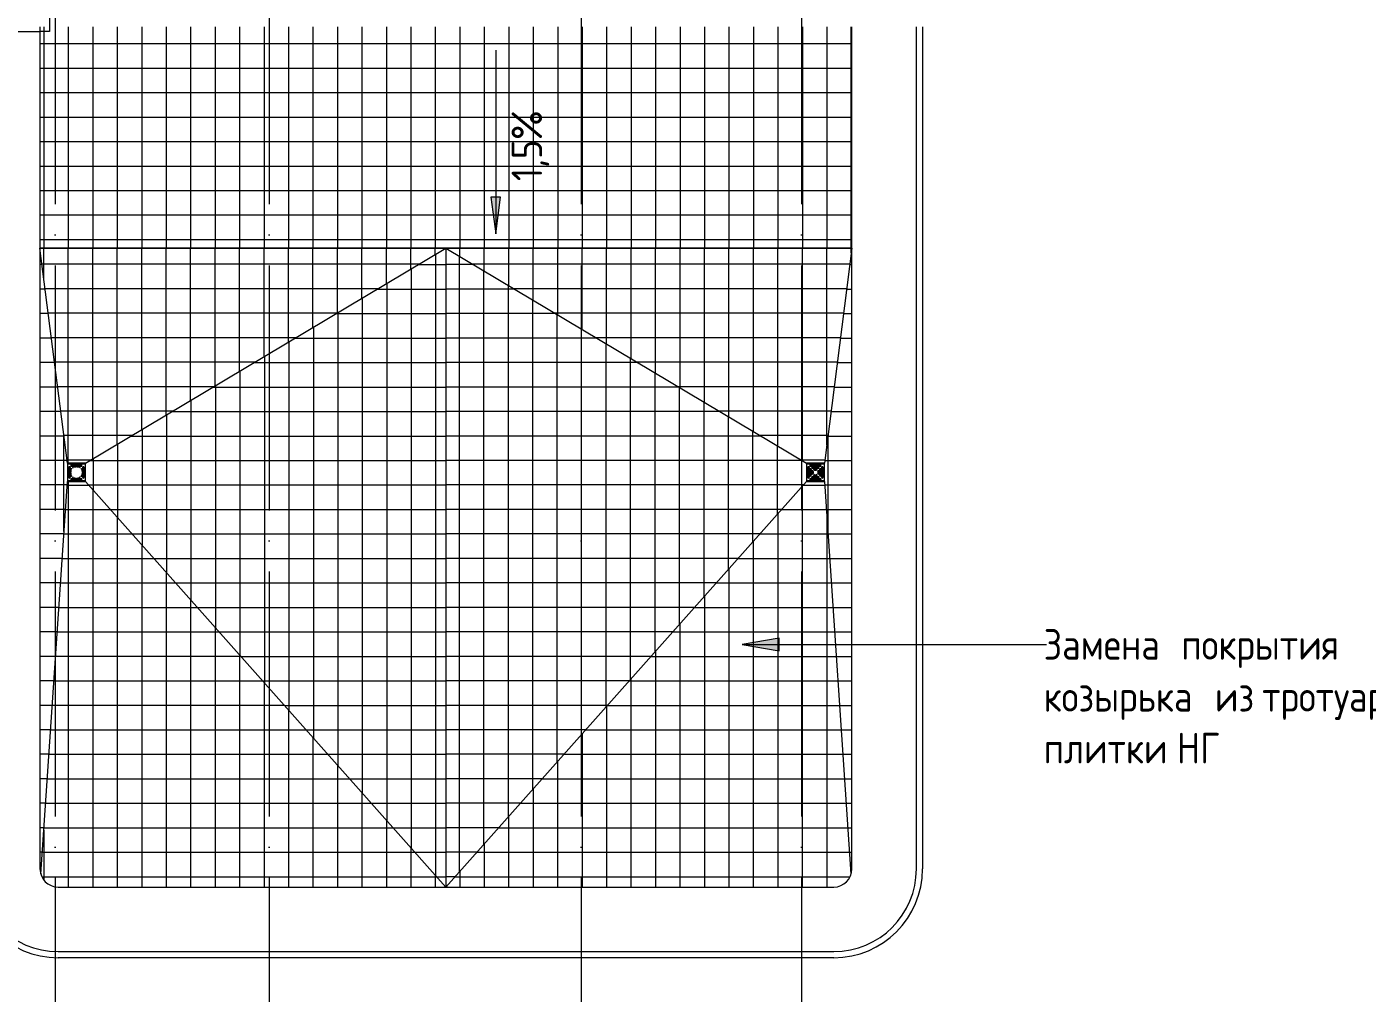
# Model space of a CAD drawing. Header units: millimetres. Extents: x -88595 to 880822, y -1054509 to -148035.
# Drawn here: x 295883 to 306838, y -291447 to -283554 of the extents above; entities that cross this region are included whole.
import ezdxf

# ---------------------------------------------------------------- set-up
doc = ezdxf.new("R2010")
doc.units = ezdxf.units.MM
doc.linetypes.add('ADSK_Линия сетки', pattern=[25, 20, -2.5, 0, -2.5])
for name, color, linetype, lineweight in [('Аннотация', 7, 'Continuous', 20), ('Крыша', 7, 'Continuous', 9), ('Крыша штриховка', 7, 'Continuous', 9), ('Марки', 7, 'Continuous', 20), ('Оборудование', 7, 'Continuous', 18), ('Оси', 7, 'Continuous', 9), ('Размеры', 7, 'Continuous', 9), ('Стены внутренние', 7, 'Continuous', 18)]:
    doc.layers.add(name, color=color, linetype=linetype, lineweight=lineweight)
doc.styles.add('GOST Common_2', font='GOST_Common.ttf', dxfattribs={"width": 0.9, "height": 350})

# ---------------------------------------------------------------- blocks, each defined once
blk = doc.blocks.new('$0$ADSK_M_Трубы - Диаметр_8-160846-В_Координация_2 этаж ОВ3')
at = {"layer": 'Марки'}
blk.add_line((0, 0), (8, 0), dxfattribs=at)
blk = doc.blocks.new('2 этаж')
at = {"layer": 'Аннотация', "lineweight": 9}
blk.add_hatch(color=256, dxfattribs=at).paths.add_polyline_path([(331065, 639210), (331365, 639157), (331365, 639262)])
at = {"layer": 'Размеры'}
blk.add_hatch(color=256, dxfattribs=at).paths.add_polyline_path([(329050, 642563), (329090, 642863), (329011, 642863)])
at = {"layer": 'Аннотация', "lineweight": 9}
for p, q in [((331365, 639262), (331065, 639210)), ((331365, 639157), (331365, 639262)), ((331065, 639210), (331365, 639157)), ((331065, 639210), (333551, 639210))]:
    blk.add_line(p, q, dxfattribs=at)
at = {"layer": 'Крыша'}
for p, q in [((331953, 644255), (331953, 642447)), ((331953, 642447), (325325, 642445)), ((325325, 642446), (331961, 642446)), ((325549, 640689), (325325, 642445)), ((325697, 640689), (328643, 642446)), ((328643, 642446), (328643, 637228)), ((328643, 642446), (331589, 640689)), ((331961, 642446), (331737, 640689)), ((325332, 637333), (325549, 640541)), ((325697, 640541), (328643, 637228)), ((328643, 637228), (325697, 640541)), ((328643, 637228), (331589, 640541)), ((331589, 640541), (328643, 637228)), ((331737, 640541), (331953, 637333))]:
    blk.add_line(p, q, dxfattribs=at)
at = {"layer": 'Крыша штриховка', "linetype": 'Continuous'}
for p, q in [((325356, 644255), (325356, 642445)), ((325556, 644255), (325556, 642445)), ((325756, 644255), (325756, 642445)), ((325956, 644255), (325956, 642445)), ((326156, 644255), (326156, 642445)), ((326356, 644255), (326356, 642445)), ((326556, 644255), (326556, 642445)), ((326756, 644255), (326756, 642445)), ((326956, 644255), (326956, 642446)), ((327156, 644255), (327156, 642446)), ((327356, 644255), (327356, 642446)), ((327556, 644255), (327556, 642446)), ((327756, 644255), (327756, 642446)), ((327956, 644255), (327956, 642446)), ((328156, 644255), (328156, 642446)), ((328356, 644255), (328356, 642446)), ((328556, 644255), (328556, 642446)), ((328756, 644255), (328756, 642446)), ((328956, 644255), (328956, 642446)), ((329156, 644255), (329156, 642446)), ((329356, 644255), (329356, 642446)), ((329556, 644255), (329556, 642446)), ((329756, 644255), (329756, 642446)), ((329956, 644255), (329956, 642446)), ((330156, 644255), (330156, 642446)), ((330356, 644255), (330356, 642447)), ((330556, 644255), (330556, 642447)), ((330756, 644255), (330756, 642447)), ((330956, 644255), (330956, 642447)), ((331156, 644255), (331156, 642447)), ((331356, 644255), (331356, 642447)), ((331556, 644255), (331556, 642447)), ((331756, 644255), (331756, 642447)), ((331953, 644114), (325325, 644114)), ((331953, 643914), (325325, 643914)), ((331953, 643714), (325325, 643714)), ((331953, 643514), (325325, 643514)), ((331953, 643314), (325325, 643314)), ((331953, 643114), (325325, 643114)), ((331953, 642915), (325325, 642915)), ((331953, 642715), (325325, 642715)), ((331953, 642515), (325325, 642515)), ((325356, 642200), (325356, 642446)), ((325556, 640689), (325556, 642446)), ((325756, 640724), (325756, 642446)), ((325956, 640843), (325956, 642446)), ((326156, 640963), (326156, 642446)), ((326356, 641082), (326356, 642446)), ((326556, 641201), (326556, 642446)), ((326756, 641321), (326756, 642446)), ((326956, 641440), (326956, 642446)), ((327156, 641559), (327156, 642446)), ((327356, 641678), (327356, 642446)), ((327556, 641798), (327556, 642446)), ((327756, 641917), (327756, 642446)), ((327956, 642036), (327956, 642446)), ((328156, 642156), (328156, 642446)), ((328356, 642275), (328356, 642446)), ((328556, 642394), (328556, 642446)), ((328756, 642379), (328756, 642446)), ((328956, 642259), (328956, 642446)), ((329156, 642140), (329156, 642446)), ((329356, 642021), (329356, 642446)), ((329556, 641901), (329556, 642446)), ((329756, 641782), (329756, 642446)), ((329956, 641663), (329956, 642446)), ((330156, 641543), (330156, 642446)), ((330356, 641424), (330356, 642446)), ((330556, 641305), (330556, 642446)), ((330756, 641185), (330756, 642446)), ((330956, 641066), (330956, 642446)), ((331156, 640947), (331156, 642446)), ((331356, 640827), (331356, 642446)), ((331556, 640708), (331556, 642446)), ((331756, 640838), (331756, 642446)), ((331956, 642408), (331956, 642446)), ((325341, 642312), (325325, 642312)), ((325341, 642317), (328426, 642317)), ((328418, 642312), (328643, 642312)), ((328558, 642396), (328558, 637322)), ((328866, 642312), (328643, 642312)), ((328753, 637352), (328753, 642380)), ((328859, 642317), (331944, 642317)), ((331943, 642312), (331961, 642312)), ((328359, 642277), (328359, 637547)), ((328953, 637577), (328953, 642261)), ((325367, 642112), (325325, 642112)), ((325366, 642117), (328091, 642117)), ((328083, 642112), (328643, 642112)), ((328159, 642157), (328159, 637772)), ((329202, 642112), (328643, 642112)), ((329153, 637801), (329153, 642141)), ((329194, 642117), (331919, 642117)), ((331918, 642112), (331961, 642112)), ((327959, 642038), (327959, 637997)), ((329353, 638026), (329353, 642022)), ((325392, 641912), (325325, 641912)), ((325392, 641917), (327756, 641917)), ((327747, 641912), (328643, 641912)), ((327759, 641919), (327759, 638222)), ((329537, 641912), (328643, 641912)), ((329529, 641917), (331893, 641917)), ((329553, 638251), (329553, 641903)), ((331892, 641912), (331961, 641912)), ((327559, 641799), (327559, 638447)), ((329752, 638476), (329752, 641784)), ((325418, 641712), (325325, 641712)), ((325417, 641717), (327421, 641717)), ((327359, 641680), (327359, 638672)), ((327412, 641712), (328643, 641712)), ((329872, 641712), (328643, 641712)), ((329864, 641717), (331868, 641717)), ((329952, 638701), (329952, 641664)), ((331867, 641712), (331961, 641712)), ((327159, 641561), (327159, 638896)), ((330152, 638926), (330152, 641545)), ((325443, 641512), (325325, 641512)), ((325443, 641517), (327086, 641517)), ((326959, 641442), (326959, 639121)), ((327077, 641512), (328643, 641512)), ((330208, 641512), (328643, 641512)), ((330199, 641517), (331842, 641517)), ((330352, 639151), (330352, 641426)), ((331841, 641512), (331961, 641512)), ((325469, 641312), (325325, 641312)), ((325468, 641317), (326751, 641317)), ((326742, 641312), (328643, 641312)), ((326759, 641322), (326759, 639346)), ((330543, 641312), (328643, 641312)), ((330534, 641317), (331817, 641317)), ((331816, 641312), (331961, 641312)), ((326559, 641203), (326559, 639571)), ((330552, 639375), (330552, 641306)), ((325494, 641112), (325325, 641112)), ((325494, 641117), (326416, 641117)), ((326406, 641112), (328643, 641112)), ((330878, 641112), (328643, 641112)), ((330752, 639600), (330752, 641187)), ((330869, 641117), (331791, 641117)), ((331790, 641112), (331961, 641112)), ((326359, 641084), (326359, 639796)), ((330952, 639825), (330952, 641068)), ((325520, 640912), (325325, 640912)), ((325519, 640918), (326080, 640918)), ((325521, 640133), (325521, 640904)), ((326071, 640912), (328643, 640912)), ((326159, 640964), (326159, 640021)), ((331214, 640912), (328643, 640912)), ((331152, 640050), (331152, 640949)), ((331205, 640918), (331766, 640918)), ((331764, 640904), (331764, 640133)), ((331765, 640912), (331961, 640912)), ((325959, 640845), (325959, 640245)), ((331352, 640275), (331352, 640829)), ((325546, 640712), (325325, 640712)), ((325545, 640718), (325745, 640718)), ((325736, 640712), (328643, 640712)), ((325759, 640726), (325759, 640470)), ((331549, 640712), (328643, 640712)), ((331540, 640718), (331740, 640718)), ((331552, 640500), (331552, 640710)), ((331739, 640712), (331961, 640712)), ((325547, 640512), (325325, 640512)), ((325724, 640509), (325546, 640509)), ((325556, 640541), (325556, 637228)), ((325722, 640512), (328643, 640512)), ((325756, 640474), (325756, 637228)), ((331563, 640512), (328643, 640512)), ((331555, 640503), (331555, 637228)), ((331739, 640509), (331561, 640509)), ((331738, 640512), (331961, 640512)), ((325533, 640312), (325325, 640312)), ((325902, 640309), (325533, 640309)), ((325900, 640312), (328643, 640312)), ((325956, 640249), (325956, 637228)), ((331385, 640312), (328643, 640312)), ((331355, 640278), (331355, 637228)), ((331752, 640309), (331383, 640309)), ((331752, 640312), (331961, 640312)), ((331755, 640261), (331755, 637228)), ((325520, 640112), (325325, 640112)), ((326080, 640109), (325519, 640109)), ((326078, 640112), (328643, 640112)), ((331207, 640112), (328643, 640112)), ((331766, 640109), (331205, 640109)), ((331765, 640112), (331961, 640112)), ((326156, 640024), (326156, 637228)), ((331155, 640054), (331155, 637228)), ((325506, 639912), (325325, 639912)), ((326258, 639909), (325506, 639909)), ((326255, 639912), (328643, 639912)), ((331030, 639912), (328643, 639912)), ((331779, 639909), (331027, 639909)), ((331779, 639912), (331961, 639912)), ((326356, 639799), (326356, 637228)), ((330955, 639829), (330955, 637228)), ((325492, 639712), (325325, 639712)), ((326436, 639709), (325492, 639709)), ((326433, 639712), (328643, 639712)), ((330852, 639712), (328643, 639712)), ((331793, 639709), (330849, 639709)), ((331793, 639712), (331961, 639712)), ((326556, 639574), (326556, 637228)), ((330755, 639604), (330755, 637228)), ((325479, 639512), (325325, 639512)), ((326613, 639509), (325479, 639509)), ((326611, 639512), (328643, 639512)), ((330674, 639512), (328643, 639512)), ((331806, 639509), (330672, 639509)), ((331806, 639512), (331961, 639512)), ((326756, 639349), (326756, 637228)), ((330555, 639379), (330555, 637228)), ((325465, 639312), (325325, 639312)), ((326791, 639309), (325465, 639309)), ((326789, 639312), (328643, 639312)), ((330496, 639312), (328643, 639312)), ((331820, 639309), (330494, 639309)), ((331820, 639312), (331961, 639312)), ((326956, 639124), (326956, 637228)), ((330355, 639154), (330355, 637228)), ((325452, 639112), (325325, 639112)), ((326969, 639110), (325452, 639110)), ((326967, 639112), (328643, 639112)), ((330318, 639112), (328643, 639112)), ((331833, 639109), (330316, 639109)), ((331833, 639112), (331961, 639112)), ((325438, 638912), (325325, 638912)), ((327147, 638910), (325438, 638910)), ((327145, 638912), (328643, 638912)), ((327156, 638899), (327156, 637228)), ((330140, 638912), (328643, 638912)), ((331847, 638909), (330138, 638909)), ((330155, 638929), (330155, 637228)), ((331847, 638912), (331961, 638912)), ((325425, 638712), (325325, 638712)), ((327325, 638710), (325425, 638710)), ((327323, 638712), (328643, 638712)), ((329962, 638712), (328643, 638712)), ((329955, 638704), (329955, 637228)), ((331860, 638709), (329960, 638709)), ((331860, 638712), (331961, 638712)), ((327356, 638675), (327356, 637228)), ((325411, 638512), (325325, 638512)), ((327503, 638510), (325411, 638510)), ((327501, 638512), (328643, 638512)), ((329784, 638512), (328643, 638512)), ((329755, 638479), (329755, 637228)), ((331874, 638510), (329782, 638510)), ((331874, 638512), (331961, 638512)), ((327556, 638450), (327556, 637228)), ((325398, 638312), (325325, 638312)), ((327681, 638310), (325398, 638310)), ((327678, 638312), (328643, 638312)), ((329607, 638312), (328643, 638312)), ((329555, 638254), (329555, 637228)), ((331887, 638310), (329604, 638310)), ((331887, 638312), (331961, 638312)), ((327756, 638225), (327756, 637228)), ((325384, 638112), (325325, 638112)), ((327858, 638110), (325384, 638110)), ((327856, 638112), (328643, 638112)), ((329429, 638112), (328643, 638112)), ((329355, 638030), (329355, 637228)), ((331901, 638110), (329427, 638110)), ((331901, 638112), (331961, 638112)), ((327956, 638000), (327956, 637228)), ((325371, 637912), (325325, 637912)), ((328036, 637910), (325371, 637910)), ((328034, 637912), (328643, 637912)), ((329251, 637912), (328643, 637912)), ((329155, 637805), (329155, 637228)), ((331914, 637910), (329249, 637910)), ((331914, 637912), (331961, 637912)), ((325357, 637712), (325325, 637712)), ((328214, 637710), (325357, 637710)), ((328156, 637775), (328156, 637228)), ((328212, 637712), (328643, 637712)), ((329073, 637712), (328643, 637712)), ((331928, 637710), (329071, 637710)), ((331928, 637712), (331961, 637712)), ((325356, 637692), (325356, 637287)), ((325344, 637512), (325325, 637512)), ((328392, 637510), (325344, 637510)), ((328356, 637550), (328356, 637228)), ((328390, 637512), (328643, 637512)), ((328895, 637512), (328643, 637512)), ((331941, 637510), (328893, 637510)), ((328955, 637580), (328955, 637228)), ((331941, 637512), (331961, 637512)), ((328570, 637310), (325341, 637310)), ((328556, 637325), (328556, 637228)), ((328568, 637312), (328643, 637312)), ((328717, 637312), (328643, 637312)), ((331944, 637310), (328715, 637310)), ((328755, 637355), (328755, 637228))]:
    blk.add_line(p, q, dxfattribs=at)
at = {"layer": 'Оборудование'}
for p, q in [((325697, 640689), (325549, 640689)), ((325549, 640689), (325549, 640541)), ((325553, 640545), (325553, 640685)), ((325553, 640685), (325693, 640685)), ((325560, 640655), (325560, 640575)), ((325562, 640655), (325562, 640575)), ((325570, 640655), (325570, 640575)), ((325572, 640655), (325572, 640575)), ((325582, 640677), (325662, 640677)), ((325582, 640675), (325662, 640675)), ((325582, 640667), (325662, 640667)), ((325582, 640665), (325662, 640665)), ((325598, 640661), (325620, 640661)), ((325598, 640659), (325611, 640659)), ((325625, 640661), (325646, 640661)), ((325634, 640659), (325646, 640659)), ((325673, 640655), (325673, 640575)), ((325675, 640655), (325675, 640575)), ((325683, 640655), (325683, 640575)), ((325685, 640655), (325685, 640575)), ((325693, 640685), (325693, 640545)), ((325697, 640541), (325697, 640689)), ((331737, 640689), (331589, 640689)), ((331589, 640689), (331589, 640541)), ((331593, 640545), (331593, 640685)), ((331593, 640685), (331733, 640685)), ((331600, 640655), (331600, 640575)), ((331602, 640655), (331602, 640575)), ((331610, 640655), (331610, 640575)), ((331612, 640655), (331612, 640575)), ((331622, 640677), (331702, 640677)), ((331622, 640675), (331702, 640675)), ((331622, 640667), (331702, 640667)), ((331622, 640665), (331702, 640665)), ((331638, 640661), (331686, 640661)), ((331638, 640659), (331686, 640659)), ((331713, 640655), (331713, 640575)), ((331715, 640655), (331715, 640575)), ((331723, 640655), (331723, 640575)), ((331725, 640655), (331725, 640575)), ((331733, 640685), (331733, 640545)), ((331737, 640541), (331737, 640689)), ((325693, 640545), (325553, 640545)), ((325576, 640639), (325576, 640617)), ((325576, 640612), (325576, 640591)), ((325578, 640639), (325578, 640626)), ((325578, 640603), (325578, 640591)), ((325582, 640564), (325662, 640564)), ((325582, 640562), (325662, 640562)), ((325582, 640554), (325662, 640554)), ((325582, 640552), (325662, 640552)), ((325598, 640570), (325611, 640570)), ((325598, 640568), (325620, 640568)), ((325625, 640568), (325646, 640568)), ((325634, 640570), (325646, 640570)), ((325667, 640639), (325667, 640626)), ((325667, 640603), (325667, 640591)), ((325669, 640639), (325669, 640617)), ((325669, 640612), (325669, 640591)), ((331733, 640545), (331593, 640545)), ((331616, 640639), (331616, 640591)), ((331618, 640639), (331618, 640591)), ((331622, 640564), (331702, 640564)), ((331622, 640562), (331702, 640562)), ((331622, 640554), (331702, 640554)), ((331622, 640552), (331702, 640552)), ((331626, 640639), (331626, 640591)), ((331628, 640639), (331628, 640591)), ((331632, 640623), (331632, 640607)), ((331634, 640623), (331634, 640607)), ((331638, 640651), (331686, 640651)), ((331638, 640649), (331686, 640649)), ((331638, 640580), (331686, 640580)), ((331638, 640578), (331686, 640578)), ((331638, 640570), (331686, 640570)), ((331638, 640568), (331686, 640568)), ((331642, 640623), (331642, 640607)), ((331644, 640623), (331644, 640607)), ((331654, 640645), (331670, 640645)), ((331654, 640643), (331670, 640643)), ((331654, 640635), (331670, 640635)), ((331654, 640633), (331670, 640633)), ((331654, 640596), (331670, 640596)), ((331654, 640594), (331670, 640594)), ((331654, 640586), (331670, 640586)), ((331654, 640584), (331670, 640584)), ((331681, 640623), (331681, 640607)), ((331683, 640623), (331683, 640607)), ((331691, 640623), (331691, 640607)), ((331693, 640623), (331693, 640607)), ((331697, 640639), (331697, 640591)), ((331699, 640639), (331699, 640591)), ((331707, 640639), (331707, 640591)), ((331709, 640639), (331709, 640591)), ((325549, 640541), (325697, 640541)), ((331589, 640541), (331737, 640541))]:
    blk.add_line(p, q, dxfattribs=at)
for centre, radius, start, end in [((325566, 640655), 6.24, 0, 180), ((325566, 640655), 3.76, 0, 180), ((325582, 640671), 6.24, 90, 270), ((325582, 640671), 3.76, 90, 270), ((325598, 640655), 6.24, 90, 228.2175), ((325598, 640655), 3.76, 90, 230.339), ((325646, 640655), 6.24, 319.0747, 90), ((325646, 640655), 3.76, 321.7614, 90), ((325662, 640671), 6.24, 270, 90), ((325662, 640671), 3.76, 270, 90), ((325679, 640655), 6.24, 0, 180), ((325679, 640655), 3.76, 0, 180), ((331606, 640655), 6.24, 0, 180), ((331606, 640655), 3.76, 0, 180), ((331622, 640671), 6.24, 90, 270), ((331622, 640671), 3.76, 90, 270), ((331638, 640655), 6.24, 90, 270), ((331638, 640655), 3.76, 90, 270), ((331686, 640655), 6.24, 270, 90), ((331686, 640655), 3.76, 270, 90), ((331702, 640671), 6.24, 270, 90), ((331702, 640671), 3.76, 270, 90), ((331719, 640655), 6.24, 0, 180), ((331719, 640655), 3.76, 0, 180), ((325566, 640575), 6.24, 180, 0), ((325566, 640575), 3.76, 180, 0), ((325582, 640639), 6.24, 43.3138, 180), ((325582, 640591), 6.24, 180, 311.46), ((325582, 640558), 6.24, 90, 270), ((325582, 640639), 3.76, 42.202, 180), ((325582, 640591), 3.76, 180, 309.1259), ((325582, 640558), 3.76, 90, 270), ((325598, 640574), 6.24, 147.9464, 270), ((325598, 640574), 3.76, 146.4545, 270), ((325646, 640574), 6.24, 270, 42.9177), ((325646, 640574), 3.76, 270, 41.5447), ((325663, 640639), 6.24, 0, 136.7598), ((325663, 640591), 6.24, 228.6136, 0), ((325663, 640639), 3.76, 0, 137.9201), ((325663, 640591), 3.76, 230.9962, 0), ((325662, 640558), 6.24, 270, 90), ((325662, 640558), 3.76, 270, 90), ((325679, 640575), 6.24, 180, 0), ((325679, 640575), 3.76, 180, 0), ((331606, 640575), 6.24, 180, 0), ((331606, 640575), 3.76, 180, 0), ((331622, 640639), 6.24, 0, 180), ((331622, 640591), 6.24, 180, 0), ((331622, 640558), 6.24, 90, 270), ((331622, 640639), 3.76, 0, 180), ((331622, 640591), 3.76, 180, 0), ((331622, 640558), 3.76, 90, 270), ((331638, 640623), 6.24, 0, 180), ((331638, 640607), 6.24, 180, 0), ((331638, 640574), 6.24, 90, 270), ((331638, 640623), 3.76, 0, 180), ((331638, 640607), 3.76, 180, 0), ((331638, 640574), 3.76, 90, 270), ((331654, 640639), 6.24, 90, 270), ((331654, 640590), 6.24, 90, 270), ((331654, 640639), 3.76, 90, 270), ((331654, 640590), 3.76, 90, 270), ((331670, 640639), 6.24, 270, 90), ((331670, 640639), 3.76, 270, 90), ((331670, 640590), 6.24, 270, 90), ((331670, 640590), 3.76, 270, 90), ((331687, 640623), 6.24, 0, 180), ((331687, 640607), 6.24, 180, 0), ((331687, 640623), 3.76, 0, 180), ((331687, 640607), 3.76, 180, 0), ((331686, 640574), 6.24, 270, 90), ((331686, 640574), 3.76, 270, 90), ((331703, 640639), 6.24, 0, 180), ((331703, 640591), 6.24, 180, 0), ((331703, 640639), 3.76, 0, 180), ((331703, 640591), 3.76, 180, 0), ((331702, 640558), 6.24, 270, 90), ((331702, 640558), 3.76, 270, 90), ((331719, 640575), 6.24, 180, 0), ((331719, 640575), 3.76, 180, 0)]:
    blk.add_arc(centre, radius, start, end, dxfattribs=at)
at = {"layer": 'Оси', "linetype": 'ADSK_Линия сетки', "ltscale": 100}
for p, q in [((325448, 697307), (325448, 631330)), ((327198, 697307), (327198, 631330)), ((329748, 697307), (329748, 631330)), ((331548, 697307), (331548, 631330))]:
    blk.add_line(p, q, dxfattribs=at)
at = {"layer": 'Размеры', "lineweight": 20}
blk.add_line((329050, 644063), (329050, 642563), dxfattribs=at)
at = {"layer": 'Размеры'}
for p, q in [((329090, 642863), (329011, 642863)), ((329011, 642863), (329050, 642563)), ((329050, 642563), (329090, 642863))]:
    blk.add_line(p, q, dxfattribs=at)
at = {"layer": 'Стены внутренние'}
for p, q in [((325325, 644255), (325325, 637376)), ((331961, 637376), (331961, 644255)), ((332488, 637376), (332488, 644255)), ((332538, 644255), (332538, 637376)), ((325473, 637228), (331813, 637228)), ((325473, 636701), (331813, 636701)), ((331813, 636651), (325473, 636651))]:
    blk.add_line(p, q, dxfattribs=at)
for centre, radius, start, end in [((325473, 637376), 725, 180, 270), ((325473, 637376), 675, 180, 270), ((325473, 637376), 148, 180, 270), ((331813, 637376), 148, 270, 0), ((331813, 637376), 675, 270, 0), ((331813, 637376), 725, 270, 0)]:
    blk.add_arc(centre, radius, start, end, dxfattribs=at)
at = {"layer": 'Аннотация', "style": 'GOST Common_2', "width": 0.9}
for s, p in [('Замена', (333528, 639085)), ('покрытия', (334653, 639085)), ('тротуарной', (335314, 638661)), ('козырька', (333528, 638661)), ('из', (334927, 638661)), ('НГ', (334617, 638238)), ('плитки', (333528, 638238))]:
    blk.add_text(s, height=250, dxfattribs=at).set_placement(p)
at = {"layer": 'Размеры', "style": 'GOST Common_2', "width": 0.9}
blk.add_text('1,5%%%', height=250, rotation=90, dxfattribs=at).set_placement((329429, 642994))

msp = doc.modelspace()

# ---------------------------------------------------------------- linework, layer by layer
at = {"layer": 'Марки'}
for p, q in [((296068, -282720), (296068, -283592)), ((296068, -283592), (295996, -283592))]:
    msp.add_line(p, q, dxfattribs=at)

# ---------------------------------------------------------------- block references
at = {"layer": 'Марки', "xscale": 99.99999999999993, "yscale": 99.99999999999993, "zscale": 99.99999999999993}
msp.add_blockref('$0$ADSK_M_Трубы - Диаметр_8-160846-В_Координация_2 этаж ОВ3', (295196, -283592), dxfattribs=at)
at = {"layer": 'Оборудование', "color": 5, "true_color": 0x0000ff}
msp.add_blockref('2 этаж', (-29334, -927808), dxfattribs=at)

doc.saveas('drawing.dxf')
